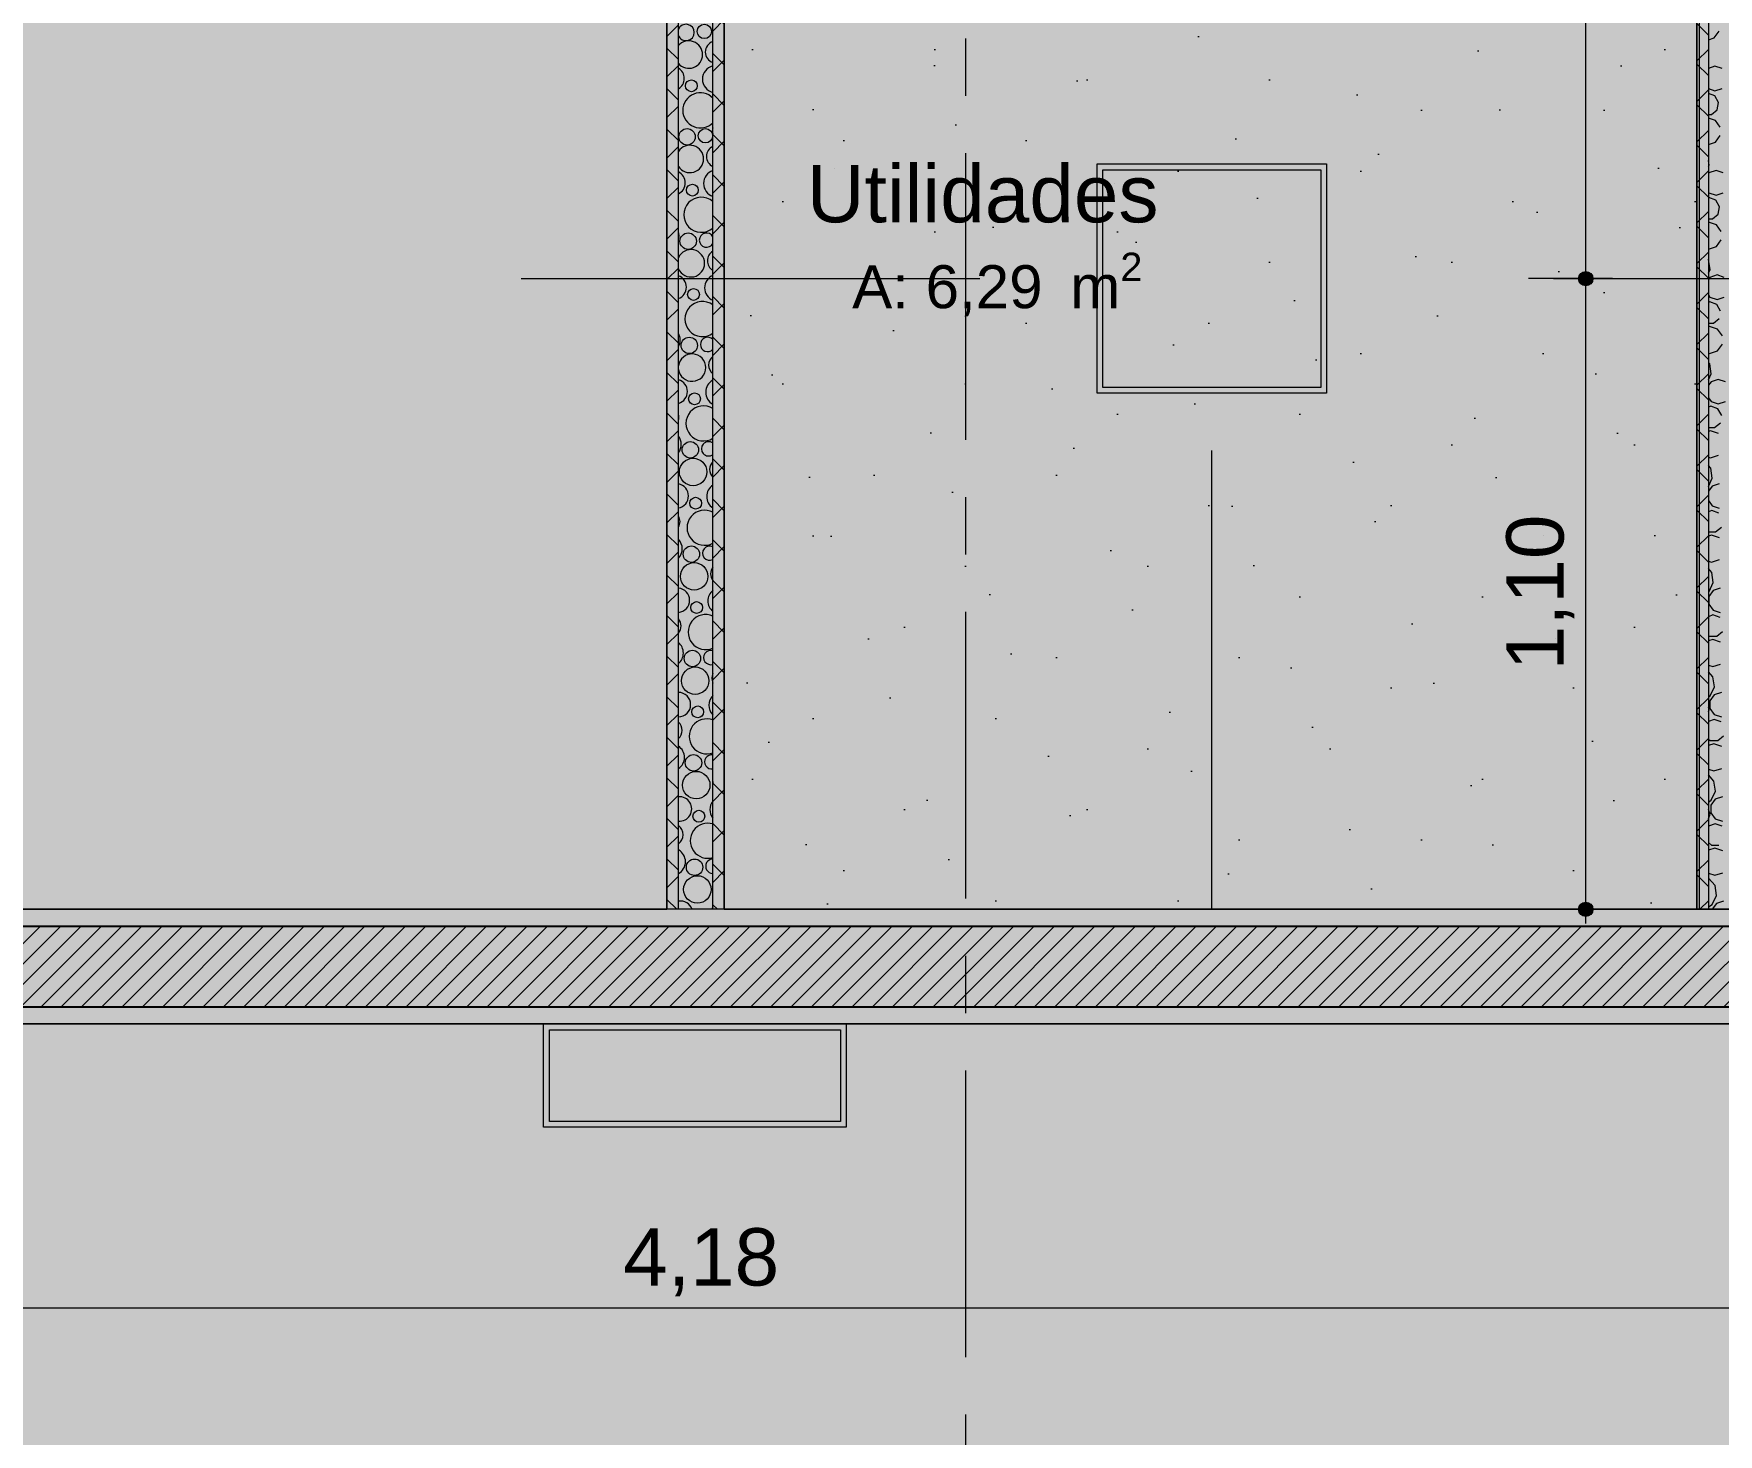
# Model space of a CAD drawing. Header units: metres. Extents: x -77 to -41.1, y -68 to -27.7.
# Drawn here: x -61.764 to -58.826, y -43.016 to -40.573 of the extents above; entities that cross this region are included whole.
import ezdxf

# ---------------------------------------------------------------- set-up
doc = ezdxf.new("R2010")
doc.units = ezdxf.units.M
doc.header["$MEASUREMENT"] = 0
doc.linetypes.add('AStair_dashed', pattern=[1.8, 0.8, -1])
doc.linetypes.add('Dot & Dashed', pattern=[0.6, 0.5, -0.05, 0, -0.05])
for name, color, linetype, lineweight in [('0_Caneta_No__99', 7, 'Continuous', 20), ('FORRO.EXEC_Caneta_No__241', 7, 'Continuous', 13), ('LAJES.EST_Caneta_No__241', 7, 'Continuous', 13), ('LAJES.EST_Caneta_No__96', 252, 'Continuous', 0), ('LUMINOTÉCNICA_Caneta_No__96', 252, 'Continuous', 0), ('PAREDE CONSTRUIR_Caneta_No__241', 7, 'Continuous', 13), ('PAREDE CONSTRUIR_Caneta_No__3', 7, 'Continuous', 25), ('PAREDE CONSTRUIR_Caneta_No__83', 84, 'Continuous', 0), ('PAREDE CONSTRUIR_Caneta_No__96', 252, 'Continuous', 0), ('Selos de Zona Archicad_Caneta_No__11', 7, 'Continuous', 5)]:
    doc.layers.add(name, color=color, linetype=linetype, lineweight=lineweight)
for name, color, linetype in [('COTAS FORRO.EXEC', 7, 'Continuous'), ('FORRO.EXEC', 7, 'Continuous'), ('LUMINOTÉCNICA', 7, 'Continuous'), ('PAREDE CONSTRUIR', 7, 'Continuous'), ('ZONA', 7, 'Continuous')]:
    doc.layers.add(name, color=color, linetype=linetype)
for name, color, linetype, lineweight, true_color in [('COTAS FORRO.EXEC_Caneta_No__25', 7, 'Continuous', 13, 0x982312), ('LAJES.EST_Caneta_No__18', 7, 'Continuous', 0, 0xdfdfdf), ('LAJES.EST_Caneta_No__254', 7, 'Continuous', 0, 0xd1c9ad), ('LUMINOTÉCNICA_Caneta_No__27', 7, 'Continuous', 0, 0xbd2d17), ('LUMINOTÉCNICA_Caneta_No__46', 7, 'Continuous', 0, 0xbf8f00), ('LUMINOTÉCNICA_Caneta_No__56', 7, 'Continuous', 0, 0xffe495), ('ZONA_Caneta_No__56', 7, 'Continuous', 0, 0xffe495)]:
    doc.layers.add(name, color=color, linetype=linetype, lineweight=lineweight, true_color=true_color)
doc.styles.add('GENERATED_STYLE_1', font='arial.ttf')
doc.dimstyles.new('GENERATED_STYLE__1', dxfattribs={"dimtxt": 0.1, "dimasz": 0.0475, "dimexe": 0.18, "dimexo": 0.1, "dimgap": 0, "dimtad": 1, "dimtih": 1, "dimtoh": 1, "dimzin": 0, "dimdsep": 46, "dimtxsty": 'GENERATED_STYLE_1', "dimblk": 'ARROWHEAD_11', "dimblk1": 'ARROWHEAD_11', "dimblk2": 'ARROWHEAD_11', "dimcen": 0.09, "dimclrd": 256, "dimclre": 256, "dimclrt": 256, "dimadec": 0, "dimazin": 0, "dimtfac": 1, "dimtdec": 4, "dimtmove": 0, "dimatfit": 3, "dimfxl": 0, "dimtolj": 1, "dimtzin": 0, "dimarcsym": 0})
doc.dimstyles.new('GENERATED_STYLE__2', dxfattribs={"dimtxt": 0.1, "dimasz": 0.0475, "dimexe": 0.18, "dimexo": 0.1, "dimgap": 0, "dimtad": 1, "dimzin": 0, "dimdsep": 46, "dimtxsty": 'GENERATED_STYLE_1', "dimblk": 'ARROWHEAD_11', "dimblk1": 'ARROWHEAD_11', "dimblk2": 'ARROWHEAD_11', "dimcen": 0.09, "dimclrd": 256, "dimclre": 256, "dimclrt": 256, "dimadec": 0, "dimazin": 0, "dimtfac": 1, "dimtdec": 4, "dimtmove": 0, "dimatfit": 3, "dimfxl": 0, "dimtolj": 1, "dimtzin": 0, "dimarcsym": 0})
pattern_1 = [(45, (0, 0.5), (-0.159099, 0.159099), [0, -0.15, 0, -0.225]), (110, (0.5, 0.5), (0.21143084, 0.07695453), [0, -0.11, 0, -0.19])]
pattern_2 = [(45, (0, 0), (-0.0176776695, 0.0176776695), [])]
pattern_3 = [(45, (0, 0), (-0.03535534, 0.03535534), []), (135, (0, 0), (0.03535534, 0.03535534), [])]

# ---------------------------------------------------------------- blocks, each defined once
blk = doc.blocks.new('Utilidades_9_11_3', base_point=(-60.0836, -40.916))
at = {"layer": 'Selos de Zona Archicad_Caneta_No__11', "color": 7, "lineweight": 5, "attachment_point": 2, "style": 'GENERATED_STYLE_1'}
for s, insert, char_height in [('\\A1;{\\pqc;\\pt0,0.55;\\fArial|b0|i0|c0|p0;\\W1.000000;Utilidades\\fArial|b0|i0|c0|p0;\\W1.000000;\\A1{\\H.66x;\\S^  ;}\\fArial|b0|i0|c0|p0;\\W1.000000;\\fArial|b0|i0|c0|p0;\\W1.000000;\\A1{\\H.66x;\\S^  ;}}', (-60.0836, -40.8021), 0.1), ('\\A1;{\\pqc;\\pt0,0.55;\\fArial|b0|i0|c0|p0;\\W1.000000;A: 6,29\\fArial|b0|i0|c0|p0;\\W1.000000;\\A1{\\H.66x;\\S^  ;}\\fArial|b0|i0|c0|p0;\\W1.000000; m\\fArial|b0|i0|c0|p0;\\W1.000000;\\A1{\\H.66x;\\S2^  ;}}', (-60.0836, -40.9549), 0.075)]:
    blk.add_mtext(s, dxfattribs=dict(at, insert=insert, char_height=char_height))
blk = doc.blocks.new('*X52')
at = {"layer": 'PAREDE CONSTRUIR_Caneta_No__96', "color": 252, "linetype": 'Continuous', "lineweight": 0}
for centre, radius in [((-60.5944, -40.5691), 0.0125), ((-60.617, -40.6639), 0.0103), ((-60.6245, -40.7529), 0.0143), ((-60.5925, -40.7511), 0.0125), ((-60.6152, -40.8459), 0.0103), ((-60.6226, -40.9349), 0.0143), ((-60.6133, -41.0279), 0.0103), ((-60.6207, -41.1168), 0.0143), ((-60.6115, -41.2099), 0.0103), ((-60.6189, -41.2988), 0.0143), ((-60.6141, -41.3375), 0.0239), ((-60.6096, -41.3919), 0.0103), ((-60.617, -41.4808), 0.0143), ((-60.6122, -41.5195), 0.0239), ((-60.6078, -41.5739), 0.0103), ((-60.6152, -41.6628), 0.0143), ((-60.6104, -41.7015), 0.0239), ((-60.6059, -41.7559), 0.0103), ((-60.6133, -41.8448), 0.0143), ((-60.6085, -41.8835), 0.0239), ((-60.604, -41.9379), 0.0103), ((-60.6115, -42.0268), 0.0143), ((-60.6066, -42.0655), 0.0239)]:
    blk.add_circle(centre, radius, dxfattribs=at)
for centre, radius, start, end in [((-60.6263, -40.5709), 0.0143, 202.0573, 157.9427), ((-60.6215, -40.6095), 0.0239, 220.7171, 139.2829), ((-60.5735, -40.6051), 0.0192, 108.5349, 251.4651), ((-60.6507, -40.6512), 0.0213, 301.6112, 58.3889), ((-60.574, -40.6523), 0.0237, 103.6611, 256.339), ((-60.6014, -40.7068), 0.0306, 44.4481, 315.5519), ((-60.5589, -40.7422), 0.0213, 166.6643, 193.3358), ((-60.6196, -40.7915), 0.0239, 213.3158, 146.6843), ((-60.5716, -40.7871), 0.0192, 114.4907, 245.5094), ((-60.6489, -40.8332), 0.0213, 295.914, 64.0861), ((-60.5721, -40.8343), 0.0237, 108.3334, 251.6666), ((-60.5996, -40.8888), 0.0306, 49.2078, 310.7922), ((-60.6621, -40.9253), 0.0237, 342.499, 17.501), ((-60.5907, -40.9331), 0.0125, 27.3964, 332.6037), ((-60.6178, -40.9735), 0.0239, 204.0243, 155.9757), ((-60.5698, -40.9691), 0.0192, 120.7443, 239.2557), ((-60.647, -41.0152), 0.0213, 290.4806, 69.5194), ((-60.5703, -41.0163), 0.0237, 113.136, 246.864), ((-60.5977, -41.0708), 0.0306, 53.6477, 306.3524), ((-60.6603, -41.1073), 0.0237, 331.0856, 28.9144), ((-60.5888, -41.1151), 0.0125, 42.2704, 317.7296), ((-60.6159, -41.1555), 0.0239, 187.6544, 172.3456), ((-60.5679, -41.1511), 0.0192, 127.4357, 232.5643), ((-60.6451, -41.1972), 0.0213, 285.2339, 74.7662), ((-60.5684, -41.1983), 0.0237, 118.1177, 241.8824), ((-60.6579, -41.2421), 0.0192, 343.0277, 16.9723), ((-60.5958, -41.2527), 0.0306, 57.8471, 302.1529), ((-60.6584, -41.2893), 0.0237, 322.8421, 37.1579), ((-60.587, -41.2971), 0.0125, 53.6929, 306.3071), ((-60.566, -41.3331), 0.0192, 134.7919, 225.2082), ((-60.6433, -41.3792), 0.0213, 280.1152, 79.8848), ((-60.5666, -41.3803), 0.0237, 123.3432, 236.6568), ((-60.656, -41.4241), 0.0192, 329.2923, 30.7078), ((-60.594, -41.4347), 0.0306, 61.861, 298.139), ((-60.6566, -41.4713), 0.0237, 315.9395, 44.0605), ((-60.5851, -41.4791), 0.0125, 63.6248, 296.3752), ((-60.5642, -41.5151), 0.0192, 143.2445, 216.7555), ((-60.6414, -41.5612), 0.0213, 275.0772, 84.9228), ((-60.5647, -41.5623), 0.0237, 128.9043, 231.0957), ((-60.6542, -41.6061), 0.0192, 319.7401, 40.26), ((-60.5921, -41.6167), 0.0306, 65.7295, 294.2705), ((-60.6547, -41.6533), 0.0237, 309.8095, 50.1905), ((-60.5833, -41.6611), 0.0125, 72.7596, 287.2404), ((-60.5623, -41.6971), 0.0192, 153.8781, 206.1219), ((-60.6396, -41.7432), 0.0213, 270.0783, 89.9217), ((-60.5628, -41.7443), 0.0237, 134.9419, 225.0581), ((-60.5903, -41.7987), 0.0306, 69.4836, 290.5165), ((-60.6523, -41.7881), 0.0192, 311.7942, 48.2058), ((-60.6528, -41.8353), 0.0237, 304.1851, 55.8149), ((-60.5814, -41.8431), 0.0125, 81.4591, 278.5409), ((-60.5605, -41.8791), 0.0192, 174.0001, 185.9999), ((-60.6377, -41.9252), 0.0213, 265.0801, 94.92), ((-60.561, -41.9263), 0.0237, 141.6984, 218.3017), ((-60.6505, -41.9701), 0.0192, 304.7359, 55.2641), ((-60.5884, -41.9807), 0.0306, 73.1476, 286.8525), ((-60.651, -42.0173), 0.0237, 298.9142, 61.0858), ((-60.5796, -42.0251), 0.0125, 89.9628, 270.0373), ((-60.6359, -42.1072), 0.0213, 19.2352, 99.9562), ((-60.5591, -42.1083), 0.0237, 149.6695, 159.9929)]:
    blk.add_arc(centre, radius, start, end, dxfattribs=at)
blk = doc.blocks.new('*X54')
at = {"layer": 'PAREDE CONSTRUIR_Caneta_No__96', "color": 252, "linetype": 'Continuous', "lineweight": 0}
for p, q in [((-58.8437, -40.5838), (-58.8334, -40.5804)), ((-58.8334, -40.5804), (-58.8248, -40.5686)), ((-58.8322, -40.6299), (-58.8437, -40.6337)), ((-58.8197, -40.634), (-58.8322, -40.6299)), ((-58.8437, -40.6687), (-58.8322, -40.6725)), ((-58.8326, -40.6814), (-58.8437, -40.6774)), ((-58.826, -40.6928), (-58.8326, -40.6814)), ((-58.8322, -40.6725), (-58.8197, -40.6684)), ((-58.8384, -40.7141), (-58.8283, -40.7057)), ((-58.8283, -40.7057), (-58.826, -40.6928)), ((-58.8437, -40.7141), (-58.8384, -40.7141)), ((-58.8315, -40.7242), (-58.8437, -40.7202)), ((-58.8229, -40.736), (-58.8315, -40.7242)), ((-58.8437, -40.7664), (-58.8315, -40.7624)), ((-58.8315, -40.7624), (-58.8229, -40.7506)), ((-58.8426, -40.8021), (-58.8437, -40.7942)), ((-58.8437, -40.8046), (-58.8426, -40.8021)), ((-58.8428, -40.816), (-58.8437, -40.8172)), ((-58.8303, -40.8119), (-58.8428, -40.816)), ((-58.8178, -40.816), (-58.8303, -40.8119)), ((-58.8437, -40.8492), (-58.8428, -40.8504)), ((-58.8431, -40.8589), (-58.8437, -40.8592)), ((-58.8307, -40.8634), (-58.8431, -40.8589)), ((-58.8428, -40.8504), (-58.8303, -40.8545)), ((-58.8303, -40.8545), (-58.8178, -40.8504)), ((-58.8365, -40.8961), (-58.8265, -40.8877)), ((-58.8242, -40.8748), (-58.8307, -40.8634)), ((-58.8265, -40.8877), (-58.8242, -40.8748)), ((-58.8437, -40.8961), (-58.8365, -40.8961)), ((-58.8436, -40.9016), (-58.8437, -40.9017)), ((-58.8297, -40.9062), (-58.8436, -40.9016)), ((-58.8211, -40.918), (-58.8297, -40.9062)), ((-58.8436, -40.949), (-58.8297, -40.9444)), ((-58.8297, -40.9444), (-58.8211, -40.9326)), ((-58.8437, -40.9489), (-58.8436, -40.949)), ((-58.8432, -40.967), (-58.8437, -40.9664)), ((-58.8407, -40.9841), (-58.8432, -40.967)), ((-58.8437, -40.9907), (-58.8407, -40.9841)), ((-58.841, -40.998), (-58.8437, -41.0018)), ((-58.8285, -40.9939), (-58.841, -40.998)), ((-58.816, -40.998), (-58.8285, -40.9939)), ((-58.8437, -41.0286), (-58.841, -41.0324)), ((-58.841, -41.0324), (-58.8285, -41.0365)), ((-58.8285, -41.0365), (-58.816, -41.0324)), ((-58.8412, -41.0409), (-58.8437, -41.0418)), ((-58.8289, -41.0454), (-58.8412, -41.0409)), ((-58.8223, -41.0568), (-58.8289, -41.0454)), ((-58.8437, -41.0781), (-58.8347, -41.0781)), ((-58.8417, -41.0836), (-58.8437, -41.0843)), ((-58.8278, -41.0882), (-58.8417, -41.0836)), ((-58.8347, -41.0781), (-58.8246, -41.0697)), ((-58.8192, -41.1), (-58.8278, -41.0882)), ((-58.8278, -41.1264), (-58.8192, -41.1146)), ((-58.8437, -41.1303), (-58.8417, -41.1309)), ((-58.8413, -41.149), (-58.8437, -41.1463)), ((-58.8417, -41.1309), (-58.8278, -41.1264)), ((-58.8389, -41.1661), (-58.8413, -41.149)), ((-58.8437, -41.1767), (-58.8389, -41.1661)), ((-58.8391, -41.18), (-58.8437, -41.1863)), ((-58.8266, -41.1759), (-58.8391, -41.18)), ((-58.8141, -41.18), (-58.8266, -41.1759)), ((-58.8437, -41.2081), (-58.8391, -41.2144)), ((-58.8394, -41.2229), (-58.8437, -41.2245)), ((-58.827, -41.2274), (-58.8394, -41.2229)), ((-58.8391, -41.2144), (-58.8266, -41.2185)), ((-58.8205, -41.2388), (-58.827, -41.2274)), ((-58.8266, -41.2185), (-58.8141, -41.2144)), ((-58.8437, -41.2601), (-58.8328, -41.2601)), ((-58.8399, -41.2656), (-58.8437, -41.2669)), ((-58.826, -41.2702), (-58.8399, -41.2656)), ((-58.8328, -41.2601), (-58.8228, -41.2517)), ((-58.8437, -41.3117), (-58.8399, -41.3129)), ((-58.8395, -41.331), (-58.8437, -41.3261)), ((-58.8399, -41.3129), (-58.826, -41.3084)), ((-58.8437, -41.3628), (-58.837, -41.3481)), ((-58.837, -41.3481), (-58.8395, -41.331)), ((-58.8248, -41.3579), (-58.8373, -41.362)), ((-58.8373, -41.362), (-58.8437, -41.3709)), ((-58.8437, -41.3875), (-58.8373, -41.3964)), ((-58.8375, -41.4049), (-58.8437, -41.4072)), ((-58.8252, -41.4094), (-58.8375, -41.4049)), ((-58.8373, -41.3964), (-58.8248, -41.4005)), ((-58.8437, -41.4421), (-58.831, -41.4421)), ((-58.831, -41.4421), (-58.8209, -41.4337)), ((-58.838, -41.4476), (-58.8437, -41.4495)), ((-58.8241, -41.4522), (-58.838, -41.4476)), ((-58.8437, -41.4931), (-58.838, -41.4949)), ((-58.8376, -41.513), (-58.8437, -41.506)), ((-58.838, -41.4949), (-58.8241, -41.4904)), ((-58.8423, -41.5458), (-58.8352, -41.5301)), ((-58.8352, -41.5301), (-58.8376, -41.513)), ((-58.8437, -41.5467), (-58.8423, -41.5458)), ((-58.8354, -41.544), (-58.8431, -41.5546)), ((-58.8431, -41.5546), (-58.8431, -41.5678)), ((-58.8229, -41.5399), (-58.8354, -41.544)), ((-58.8357, -41.5869), (-58.8437, -41.5899)), ((-58.8431, -41.5678), (-58.8354, -41.5784)), ((-58.8233, -41.5914), (-58.8357, -41.5869)), ((-58.8354, -41.5784), (-58.8229, -41.5825)), ((-58.8437, -41.6229), (-58.8422, -41.6241)), ((-58.8291, -41.6241), (-58.819, -41.6157)), ((-58.8362, -41.6296), (-58.8437, -41.6321)), ((-58.8422, -41.6241), (-58.8291, -41.6241)), ((-58.8223, -41.6341), (-58.8362, -41.6296)), ((-58.8437, -41.6745), (-58.8362, -41.6769)), ((-58.8362, -41.6769), (-58.8223, -41.6724)), ((-58.8358, -41.695), (-58.8437, -41.6858)), ((-58.8333, -41.7121), (-58.8358, -41.695)), ((-58.8437, -41.7299), (-58.8405, -41.7278)), ((-58.8336, -41.726), (-58.8413, -41.7366)), ((-58.8413, -41.7366), (-58.8413, -41.7498)), ((-58.8405, -41.7278), (-58.8333, -41.7121)), ((-58.821, -41.7219), (-58.8336, -41.726)), ((-58.8422, -41.7521), (-58.8437, -41.7484)), ((-58.8437, -41.7557), (-58.8422, -41.7521)), ((-58.8338, -41.7689), (-58.8437, -41.7725)), ((-58.8413, -41.7498), (-58.8336, -41.7604)), ((-58.8215, -41.7734), (-58.8338, -41.7689)), ((-58.8336, -41.7604), (-58.821, -41.7645)), ((-58.8272, -41.8061), (-58.8172, -41.7977)), ((-58.8437, -41.8033), (-58.8404, -41.8061)), ((-58.8343, -41.8116), (-58.8437, -41.8147)), ((-58.8404, -41.8061), (-58.8272, -41.8061)), ((-58.8204, -41.8161), (-58.8343, -41.8116)), ((-58.8437, -41.8559), (-58.8343, -41.8589)), ((-58.8343, -41.8589), (-58.8204, -41.8544)), ((-58.8339, -41.877), (-58.8437, -41.8657)), ((-58.8315, -41.8941), (-58.8339, -41.877)), ((-58.8437, -41.9131), (-58.8386, -41.9098)), ((-58.8317, -41.908), (-58.8394, -41.9186)), ((-58.8386, -41.9098), (-58.8315, -41.8941)), ((-58.8192, -41.9039), (-58.8317, -41.908)), ((-58.8403, -41.9341), (-58.8437, -41.9259)), ((-58.8437, -41.9422), (-58.8403, -41.9341)), ((-58.8394, -41.9186), (-58.8394, -41.9318)), ((-58.8394, -41.9318), (-58.8317, -41.9424)), ((-58.8317, -41.9424), (-58.8192, -41.9465)), ((-58.8319, -41.9509), (-58.8437, -41.9552)), ((-58.8196, -41.9554), (-58.8319, -41.9509)), ((-58.8437, -41.9837), (-58.8385, -41.9881)), ((-58.8325, -41.9936), (-58.8437, -41.9973)), ((-58.8385, -41.9881), (-58.8254, -41.9881)), ((-58.8186, -41.9981), (-58.8325, -41.9936)), ((-58.8437, -42.0373), (-58.8325, -42.0409)), ((-58.8433, -42.046), (-58.8437, -42.0459)), ((-58.8321, -42.059), (-58.8433, -42.046)), ((-58.8325, -42.0409), (-58.8186, -42.0364)), ((-58.8296, -42.0761), (-58.8321, -42.059)), ((-58.8437, -42.0962), (-58.8368, -42.0918)), ((-58.8298, -42.09), (-58.8373, -42.1002)), ((-58.8368, -42.0918), (-58.8296, -42.0761)), ((-58.8173, -42.0859), (-58.8298, -42.09))]:
    blk.add_line(p, q, dxfattribs=at)
blk = doc.blocks.new('*D214')
at = {"layer": 'COTAS FORRO.EXEC_Caneta_No__25', "linetype": 'Continuous', "lineweight": 13, "true_color": 0x982312}
for points in [[(-62.7032, -42.7951), (-62.7022, -42.7999), (-62.6995, -42.8039), (-62.6955, -42.8066), (-62.6907, -42.8076), (-62.6859, -42.8066), (-62.6818, -42.8039), (-62.6791, -42.7999), (-62.6782, -42.7951), (-62.6791, -42.7903), (-62.6818, -42.7863), (-62.6859, -42.7835), (-62.6907, -42.7826), (-62.6955, -42.7835), (-62.6995, -42.7863), (-62.7022, -42.7903)], [(-58.5265, -42.7951), (-58.5256, -42.7999), (-58.5229, -42.8039), (-58.5188, -42.8066), (-58.514, -42.8076), (-58.5093, -42.8066), (-58.5052, -42.8039), (-58.5025, -42.7999), (-58.5015, -42.7951), (-58.5025, -42.7903), (-58.5052, -42.7863), (-58.5093, -42.7835), (-58.514, -42.7826), (-58.5188, -42.7835), (-58.5229, -42.7863), (-58.5256, -42.7903)]]:
    blk.add_hatch(color=24, dxfattribs=at).paths.add_polyline_path(points)
at = {"layer": 'COTAS FORRO.EXEC_Caneta_No__25', "color": 24, "linetype": 'Continuous', "lineweight": 13, "true_color": 0x982312}
for p, q in [((-62.6907, -42.7826), (-62.6907, -42.7482)), ((-58.514, -42.7826), (-58.514, -42.7482)), ((-62.6782, -42.7951), (-58.5265, -42.7951)), ((-62.6907, -42.8951), (-62.6907, -42.8076)), ((-58.514, -42.8951), (-58.514, -42.8076))]:
    blk.add_line(p, q, dxfattribs=at)
for centre in [(-62.6907, -42.7951), (-58.514, -42.7951)]:
    blk.add_circle(centre, 0.0125, dxfattribs=at)
at = {"layer": 'COTAS FORRO.EXEC_Caneta_No__25', "color": 24, "lineweight": 13, "true_color": 0x982312, "insert": (-60.7358, -42.7751), "char_height": 0.1, "attachment_point": 7, "style": 'GENERATED_STYLE_1'}
blk.add_mtext('\\A1;{\\pql;\\fArial|b0|i0|c0|p0;\\W1.000000;4,18}', dxfattribs=at)
blk = doc.blocks.new('ARROWHEAD_11')
at = {"color": 0, "linetype": 'Continuous', "lineweight": 0}
blk.add_line((0, 0), (-1, 0), dxfattribs=at)
at = {"color": 0, "linetype": 'Continuous', "lineweight": 0, "const_width": 0.25, "flags": 128}
blk.add_lwpolyline([(-0.125, 0, 1), (0.125, 0, 1)], format="xyb", close=True, dxfattribs=at)
blk = doc.blocks.new('*D233')
at = {"layer": 'COTAS FORRO.EXEC_Caneta_No__25', "linetype": 'Continuous', "lineweight": 13, "true_color": 0x982312}
for points in [[(-59.07, -41.0002), (-59.069, -41.005), (-59.0663, -41.009), (-59.0623, -41.0117), (-59.0575, -41.0127), (-59.0527, -41.0117), (-59.0486, -41.009), (-59.0459, -41.005), (-59.045, -41.0002), (-59.0459, -40.9954), (-59.0486, -40.9913), (-59.0527, -40.9886), (-59.0575, -40.9877), (-59.0623, -40.9886), (-59.0663, -40.9913), (-59.069, -40.9954)], [(-59.07, -42.1002), (-59.069, -42.105), (-59.0663, -42.109), (-59.0623, -42.1117), (-59.0575, -42.1127), (-59.0527, -42.1117), (-59.0486, -42.109), (-59.0459, -42.105), (-59.045, -42.1002), (-59.0459, -42.0954), (-59.0486, -42.0913), (-59.0527, -42.0886), (-59.0575, -42.0877), (-59.0623, -42.0886), (-59.0663, -42.0913), (-59.069, -42.0954)]]:
    blk.add_hatch(color=24, dxfattribs=at).paths.add_polyline_path(points)
at = {"layer": 'COTAS FORRO.EXEC_Caneta_No__25', "color": 24, "linetype": 'Continuous', "lineweight": 13, "true_color": 0x982312}
for p, q in [((-59.07, -41.0002), (-59.1575, -41.0002)), ((-59.0106, -41.0002), (-59.045, -41.0002)), ((-59.0575, -42.0877), (-59.0575, -41.0127)), ((-59.07, -42.1002), (-59.1575, -42.1002)), ((-59.0575, -42.1252), (-59.0575, -42.1127)), ((-59.0106, -42.1002), (-59.045, -42.1002))]:
    blk.add_line(p, q, dxfattribs=at)
for centre in [(-59.0575, -41.0002), (-59.0575, -42.1002)]:
    blk.add_circle(centre, 0.0125, dxfattribs=at)
at = {"layer": 'COTAS FORRO.EXEC_Caneta_No__25', "color": 24, "lineweight": 13, "true_color": 0x982312, "insert": (-59.0775, -41.6836), "char_height": 0.1, "attachment_point": 7, "rotation": 90, "style": 'GENERATED_STYLE_1'}
blk.add_mtext('\\A1;{\\pql;\\fArial|b0|i0|c0|p0;\\W1.000000;1,10}', dxfattribs=at)
blk = doc.blocks.new('*D234')
at = {"layer": 'COTAS FORRO.EXEC_Caneta_No__25', "linetype": 'Continuous', "lineweight": 13, "true_color": 0x982312}
for points in [[(-59.07, -39.5037), (-59.069, -39.5085), (-59.0663, -39.5125), (-59.0623, -39.5152), (-59.0575, -39.5162), (-59.0527, -39.5152), (-59.0486, -39.5125), (-59.0459, -39.5085), (-59.045, -39.5037), (-59.0459, -39.4989), (-59.0486, -39.4949), (-59.0527, -39.4921), (-59.0575, -39.4912), (-59.0623, -39.4921), (-59.0663, -39.4949), (-59.069, -39.4989)], [(-59.07, -41.0002), (-59.069, -41.005), (-59.0663, -41.009), (-59.0623, -41.0117), (-59.0575, -41.0127), (-59.0527, -41.0117), (-59.0486, -41.009), (-59.0459, -41.005), (-59.045, -41.0002), (-59.0459, -40.9954), (-59.0486, -40.9913), (-59.0527, -40.9886), (-59.0575, -40.9877), (-59.0623, -40.9886), (-59.0663, -40.9913), (-59.069, -40.9954)]]:
    blk.add_hatch(color=24, dxfattribs=at).paths.add_polyline_path(points)
at = {"layer": 'COTAS FORRO.EXEC_Caneta_No__25', "color": 24, "linetype": 'Continuous', "lineweight": 13, "true_color": 0x982312}
for p, q in [((-59.07, -39.5037), (-59.1575, -39.5037)), ((-59.0106, -39.5037), (-59.045, -39.5037)), ((-59.0575, -40.9877), (-59.0575, -39.5162)), ((-59.07, -41.0002), (-59.1575, -41.0002)), ((-59.0106, -41.0002), (-59.045, -41.0002))]:
    blk.add_line(p, q, dxfattribs=at)
for centre in [(-59.0575, -39.5037), (-59.0575, -41.0002)]:
    blk.add_circle(centre, 0.0125, dxfattribs=at)
at = {"layer": 'COTAS FORRO.EXEC_Caneta_No__25', "color": 24, "lineweight": 13, "true_color": 0x982312, "insert": (-59.0775, -40.3854), "char_height": 0.1, "attachment_point": 7, "rotation": 90, "style": 'GENERATED_STYLE_1'}
blk.add_mtext('\\A1;{\\pql;\\fArial|b0|i0|c0|p0;\\W1.000000;1,50}', dxfattribs=at)
blk = doc.blocks.new('Fluorescent Lamp 26')
at = {"layer": 'LUMINOTÉCNICA_Caneta_No__27', "linetype": 'Continuous', "lineweight": 0, "true_color": 0xedc9c4}
blk.add_hatch(color=254, dxfattribs=at).paths.add_polyline_path([(0, 0), (0.4, 0), (0.4, 0.4), (0, 0.4)])
at = {"layer": 'LUMINOTÉCNICA_Caneta_No__27', "color": 22, "linetype": 'Continuous', "lineweight": 0, "true_color": 0xbd2d17}
for p, q in [((0.4, 0.4), (0, 0.4)), ((0, 0.4), (0, 0)), ((0.39, 0.39), (0.01, 0.39)), ((0.01, 0.39), (0.01, 0.01)), ((0.39, 0.01), (0.39, 0.39)), ((0.4, 0), (0.4, 0.4)), ((0, 0), (0.4, 0)), ((0.01, 0.01), (0.39, 0.01))]:
    blk.add_line(p, q, dxfattribs=at)
blk = doc.blocks.new('Fluorescent Lamp 26_6')
at = {"layer": 'LUMINOTÉCNICA_Caneta_No__56', "linetype": 'Continuous', "lineweight": 0, "true_color": 0xfef7e3}
blk.add_hatch(color=7, dxfattribs=at).paths.add_polyline_path([(0, 0), (0.5275, 0), (0.5275, 0.1799), (0, 0.1799)])
at = {"layer": 'LUMINOTÉCNICA_Caneta_No__46', "color": 42, "linetype": 'Continuous', "lineweight": 0, "true_color": 0xbf8f00}
for p, q in [((0.5275, 0.1799), (0, 0.1799)), ((0, 0.1799), (0, 0)), ((0.5275, 0), (0.5275, 0.1799)), ((0.5175, 0.1699), (0.01, 0.1699)), ((0.01, 0.1699), (0.01, 0.01)), ((0.5175, 0.01), (0.5175, 0.1699)), ((0, 0), (0.5275, 0)), ((0.01, 0.01), (0.5175, 0.01))]:
    blk.add_line(p, q, dxfattribs=at)

msp = doc.modelspace()

# ---------------------------------------------------------------- hatches: boundary and pattern name
at = {"layer": 'FORRO.EXEC', "linetype": 'Continuous', "lineweight": 0, "true_color": 0xfbfbfb}
for points in [[(-64.914, -38.2037), (-56.514, -38.2037), (-56.514, -42.3002), (-64.914, -42.3002), (-64.914, -47.1002), (-56.514, -47.1002), (-56.514, -52.5506), (-62.614, -52.5506), (-62.614, -54.0506), (-56.514, -54.0506), (-56.514, -56.6006), (-54.014, -56.6006), (-54.014, -54.5506), (-54.014, -53.0506), (-54.014, -52.3506), (-45.8136, -52.3506), (-45.8136, -50.8516), (-54.014, -50.8516), (-54.014, -36.7038), (-56.514, -36.7038), (-64.914, -36.7038)], [(-63.364, -42.1002), (-60.6596, -42.1002), (-60.6596, -38.4037), (-63.364, -38.4037)], [(-60.5596, -42.1002), (-58.8591, -42.1002), (-58.8591, -38.4037), (-60.5596, -38.4037)]]:
    msp.add_hatch(color=7, dxfattribs=at).paths.add_polyline_path(points)
at = {"layer": 'LAJES.EST_Caneta_No__18', "linetype": 'Continuous', "lineweight": 0, "true_color": 0xdfdfdf}
h = msp.add_hatch(dxfattribs=at)
h.set_pattern_fill('Piso_Externo__0003', color=254, style=0, pattern_type=2)
h.set_pattern_definition([(45, (0, 0.6), (-0.1909188, 0.1909188), [0, -0.18, 0, -0.27]), (110, (0.6, 0.6), (0.253717, 0.09234544), [0, -0.132, 0, -0.228])])
h.paths.add_polyline_path([(-76.514, -65.1016), (-73.814, -65.1016, -0.414214), (-75.814, -67.1016), (-66.814, -67.1016, -0.414214), (-68.814, -65.1016), (-68.814, -62.301), (-68.814, -45.4002, -0.414214), (-66.514, -43.1002), (-65.914, -43.1002), (-65.914, -42.3002), (-66.514, -42.3002), (-66.514, -38.2041), (-65.114, -38.2041), (-65.114, -36.7038), (-66.514, -36.7038), (-66.514, -32.5997), (-65.114, -32.5997), (-56.714, -32.5997), (-53.814, -32.5997), (-44.014, -32.5997), (-44.014, -42.3002), (-53.814, -42.3002), (-53.814, -47.1002), (-44.014, -47.1002), (-44.014, -50.8516), (-45.6136, -50.8516), (-45.6136, -52.3506), (-44.014, -52.3506), (-44.014, -60.3006), (-48.9163, -60.3006), (-48.9163, -61.1006), (-44.3609, -61.1006), (-44.3609, -67.1016), (-44.014, -67.1016), (-41.514, -67.1016), (-41.514, -28.1016), (-41.714, -28.1016), (-41.714, -60.3006), (-43.014, -60.3006), (-43.014, -30.0016), (-66.514, -30.0016), (-66.514, -28.1016), (-76.514, -28.1016)])
h.paths.add_polyline_path([(-73.814, -45.1016), (-76.314, -45.1016), (-76.314, -43.0892), (-75.7984, -43.0908, -0.414214), (-73.8139, -45.0876)], flags=0)
h.paths.add_polyline_path([(-73.814, -45.5846, -0.009328), (-73.814, -45.6604)], flags=0)
h.paths.add_polyline_path([(-52.814, -46.3002), (-52.814, -43.1002), (-44.014, -43.1002), (-44.014, -46.3002)], flags=0)
h.paths.add_polyline_path([(-67.714, -34.1), (-76.314, -34.1), (-76.314, -32.5997), (-67.714, -32.5997)], flags=0)
at = {"layer": 'LAJES.EST_Caneta_No__254', "linetype": 'Continuous', "lineweight": 0, "true_color": 0xd1c9ad}
h = msp.add_hatch(dxfattribs=at)
h.set_pattern_fill('Haie_OD_0003', color=9, style=0, pattern_type=2)
h.set_pattern_definition(pattern_1)
h.paths.add_polyline_path([(-65.114, -47.1002), (-66.514, -47.1002), (-66.514, -60.3006), (-56.514, -60.3006), (-44.014, -60.3006), (-44.014, -56.6006), (-50.5957, -56.6006), (-50.5957, -54.2479), (-52.6157, -54.2479), (-52.6157, -52.5506), (-50.5957, -52.5506), (-45.6136, -52.5506), (-45.6136, -50.8516), (-44.014, -50.8516), (-44.014, -47.1002), (-53.814, -47.1002), (-53.814, -42.3002), (-44.014, -42.3002), (-44.014, -37.1002), (-51.174, -37.1002), (-51.174, -32.5997), (-53.814, -32.5997), (-56.714, -32.5997), (-58.7637, -32.5997), (-58.7637, -34.9038), (-63.464, -34.9038), (-63.464, -36.5038), (-65.114, -36.5038), (-65.114, -38.4037), (-63.464, -38.4037), (-63.464, -42.1002), (-65.114, -42.1002), (-65.114, -42.3002)])
h.paths.add_polyline_path([(-60.5596, -42.1002), (-60.5596, -38.4037), (-58.8637, -38.4037), (-58.8637, -42.1002)], flags=0)
h.paths.add_polyline_path([(-59.064, -48.7001), (-59.064, -47.3002), (-56.714, -47.3002), (-56.714, -48.7001)], flags=0)
at = {"layer": 'LAJES.EST_Caneta_No__96', "linetype": 'Continuous', "lineweight": 0}
h = msp.add_hatch(dxfattribs=at)
h.set_pattern_fill('Haie_OD_0003', color=252, style=0, pattern_type=2)
h.set_pattern_definition(pattern_1)
h.paths.add_polyline_path([(-60.5596, -42.1002), (-58.8637, -42.1002), (-58.8637, -38.4037), (-60.5596, -38.4037)])
at = {"layer": 'PAREDE CONSTRUIR', "linetype": 'Continuous', "lineweight": 0, "true_color": 0xffffff}
for points in [[(-60.5596, -42.1002), (-63.364, -42.1002), (-63.364, -42.1302), (-60.5596, -42.1302)], [(-58.8637, -42.1002), (-60.5596, -42.1002), (-60.5596, -42.1302), (-58.8637, -42.1302)], [(-56.714, -42.1002), (-58.8637, -42.1002), (-58.8637, -42.1302), (-56.714, -42.1302)], [(-63.364, -42.3002), (-60.5596, -42.3002), (-60.5596, -42.2702), (-63.364, -42.2702)], [(-60.5596, -42.3002), (-58.8637, -42.3002), (-58.8637, -42.2702), (-60.5596, -42.2702)], [(-56.544, -42.2702), (-58.8637, -42.2702), (-58.8637, -42.3002), (-56.544, -42.3002)]]:
    msp.add_hatch(color=7, dxfattribs=at).paths.add_polyline_path(points)
at = {"layer": 'PAREDE CONSTRUIR', "linetype": 'Continuous', "lineweight": 0, "true_color": 0x000000}
h = msp.add_hatch(dxfattribs=at)
h.set_pattern_fill('common_brick_0003', color=18, style=0, pattern_type=2)
h.set_pattern_definition(pattern_2)
h.paths.add_polyline_path([(-63.364, -42.2702), (-60.5596, -42.2702), (-60.5596, -42.1302), (-63.364, -42.1302)])
h = msp.add_hatch(dxfattribs=at)
h.set_pattern_fill('common_brick_0003', color=18, style=0, pattern_type=2)
h.set_pattern_definition(pattern_2)
h.paths.add_polyline_path([(-60.5596, -42.2702), (-58.8637, -42.2702), (-58.8637, -42.1302), (-60.5596, -42.1302)])
h = msp.add_hatch(dxfattribs=at)
h.set_pattern_fill('common_brick_0003', color=18, style=0, pattern_type=2)
h.set_pattern_definition(pattern_2)
h.paths.add_polyline_path([(-56.684, -42.1302), (-58.8637, -42.1302), (-58.8637, -42.2702), (-56.684, -42.2702)])
at = {"layer": 'PAREDE CONSTRUIR_Caneta_No__83', "linetype": 'Continuous', "lineweight": 0}
h = msp.add_hatch(dxfattribs=at)
h.set_pattern_fill('Placomur_0003', color=84, style=0, pattern_type=2)
h.set_pattern_definition(pattern_3)
h.paths.add_polyline_path([(-60.6396, -42.1002), (-60.6396, -38.4037), (-60.6596, -38.4037), (-60.6596, -42.1002)])
h = msp.add_hatch(dxfattribs=at)
h.set_pattern_fill('Placomur_0003', color=84, style=0, pattern_type=2)
h.set_pattern_definition(pattern_3)
h.paths.add_polyline_path([(-60.5596, -42.1002), (-60.5596, -38.4037), (-60.5796, -38.4037), (-60.5796, -42.1002)])
h = msp.add_hatch(dxfattribs=at)
h.set_pattern_fill('Placomur_0003', color=84, style=0, pattern_type=2)
h.set_pattern_definition(pattern_3)
h.paths.add_polyline_path([(-58.8637, -38.4037), (-58.8637, -42.1002), (-58.8437, -42.1002), (-58.8437, -38.4037)])

# ---------------------------------------------------------------- linework, layer by layer
at = {"layer": '0_Caneta_No__99', "color": 7, "linetype": 'Dot & Dashed', "lineweight": 20}
msp.add_line((-60.1393, -27.9815), (-60.1393, -67.6566), dxfattribs=at)
at = {"layer": 'FORRO.EXEC_Caneta_No__241', "color": 7, "linetype": 'Continuous', "lineweight": 13, "flags": 128}
for points in [[(-64.914, -38.2037), (-56.514, -38.2037), (-56.514, -42.3002), (-64.914, -42.3002), (-64.914, -47.1002), (-56.514, -47.1002), (-56.514, -52.5506), (-62.614, -52.5506), (-62.614, -54.0506), (-56.514, -54.0506), (-56.514, -56.6006), (-54.014, -56.6006), (-54.014, -54.5506), (-54.014, -53.0506), (-54.014, -52.3506), (-45.8136, -52.3506), (-45.8136, -50.8516), (-54.014, -50.8516), (-54.014, -36.7038), (-56.514, -36.7038), (-64.914, -36.7038)], [(-63.364, -42.1002), (-60.6596, -42.1002), (-60.6596, -38.4037), (-63.364, -38.4037)], [(-60.5596, -42.1002), (-58.8591, -42.1002), (-58.8591, -38.4037), (-60.5596, -38.4037)]]:
    msp.add_lwpolyline(points, close=True, dxfattribs=at)
at = {"layer": 'LAJES.EST_Caneta_No__241', "color": 7, "linetype": 'Continuous', "lineweight": 13, "flags": 128}
for points in [[(-60.5596, -38.4037), (-60.5596, -42.1002)], [(-58.8637, -42.1002), (-58.8637, -38.4037)], [(-60.5596, -42.1002), (-58.8637, -42.1002)]]:
    msp.add_lwpolyline(points, dxfattribs=at)
at = {"layer": 'LUMINOTÉCNICA_Caneta_No__96', "color": 252, "linetype": 'AStair_dashed', "lineweight": 0}
for p, q in [((-59.7096, -42.1002), (-59.7096, -38.4037)), ((-66.314, -41.0002), (-56.714, -41.0002))]:
    msp.add_line(p, q, dxfattribs=at)
at = {"layer": 'PAREDE CONSTRUIR_Caneta_No__241', "color": 7, "linetype": 'Continuous', "lineweight": 13}
for p, q in [((-60.6396, -42.1002), (-60.6396, -38.4037)), ((-60.5796, -42.1002), (-60.5796, -38.4037)), ((-58.8437, -38.4037), (-58.8437, -42.1002))]:
    msp.add_line(p, q, dxfattribs=at)
at = {"layer": 'PAREDE CONSTRUIR_Caneta_No__241', "color": 7, "linetype": 'Continuous', "lineweight": 13, "flags": 128}
for points in [[(-60.6596, -38.4037), (-60.6596, -42.1002)], [(-60.5596, -42.1002), (-60.5596, -38.4037)], [(-58.8637, -38.4037), (-58.8637, -42.1002)], [(-60.5596, -42.1002), (-63.364, -42.1002)], [(-60.6396, -42.1002), (-60.6596, -42.1002)], [(-60.5796, -42.1002), (-60.6396, -42.1002)], [(-60.5596, -42.1002), (-60.5796, -42.1002)], [(-58.8637, -42.1002), (-60.5596, -42.1002)], [(-56.714, -42.1002), (-58.8637, -42.1002)], [(-58.8637, -42.1002), (-58.8437, -42.1002)], [(-58.8437, -42.1002), (-58.7837, -42.1002)], [(-63.364, -42.3002), (-60.5596, -42.3002)], [(-60.5596, -42.3002), (-58.8637, -42.3002)], [(-58.8637, -42.3002), (-56.544, -42.3002)]]:
    msp.add_lwpolyline(points, dxfattribs=at)
at = {"layer": 'PAREDE CONSTRUIR_Caneta_No__3', "color": 7, "linetype": 'Continuous', "lineweight": 25}
for p, q in [((-60.5596, -42.1302), (-63.364, -42.1302)), ((-58.8637, -42.1302), (-60.5596, -42.1302)), ((-56.714, -42.1302), (-58.8637, -42.1302)), ((-63.364, -42.2702), (-60.5596, -42.2702)), ((-60.5596, -42.2702), (-58.8637, -42.2702)), ((-58.8637, -42.2702), (-56.684, -42.2702))]:
    msp.add_line(p, q, dxfattribs=at)
at = {"layer": 'ZONA_Caneta_No__56', "color": 41, "linetype": 'Continuous', "lineweight": 0, "true_color": 0xffe495, "flags": 128}
for points in [[(-63.364, -42.1001), (-60.6596, -42.1001), (-60.6596, -38.4027), (-63.364, -38.4027)], [(-60.5596, -38.4037), (-60.5596, -42.1002), (-58.8591, -42.1002), (-58.8591, -38.4037)], [(-56.514, -42.3002), (-64.914, -42.3002), (-64.914, -47.1002), (-56.514, -47.1002)]]:
    msp.add_lwpolyline(points, close=True, dxfattribs=at)

# ---------------------------------------------------------------- block references
at = {"layer": 'LUMINOTÉCNICA', "color": 61, "linetype": 'Continuous', "lineweight": 0, "true_color": 0xeaffaa, "xscale": -1}
msp.add_blockref('Fluorescent Lamp 26', (-59.5096, -41.2002), dxfattribs=at)
at = {"layer": 'LUMINOTÉCNICA', "color": 61, "linetype": 'Continuous', "lineweight": 0, "true_color": 0xeaffaa, "xscale": -1, "rotation": 180}
msp.add_blockref('Fluorescent Lamp 26_6', (-60.8747, -42.3002), dxfattribs=at)
at = {"layer": 'PAREDE CONSTRUIR', "color": 7, "lineweight": 13}
for name in ['*X52', '*X54']:
    msp.add_blockref(name, (0, 0), dxfattribs=at)
at = {"layer": 'ZONA', "color": 7, "linetype": 'Continuous', "lineweight": 0}
msp.add_blockref('Utilidades_9_11_3', (-60.0836, -40.916), dxfattribs=at)

# ---------------------------------------------------------------- dimensions: what is measured, and where the dimension line sits
at = {"layer": 'COTAS FORRO.EXEC', "color": 24, "linetype": 'Continuous', "lineweight": 13, "true_color": 0x982312}
for base, p1, p2, picture, middle in [((-59.0575, -39.5037), (-59.3419, -41.0002), (-59.413, -39.5037), '*D234', (-59.1275, -40.2559)), ((-59.0575, -41.0002), (-59.7096, -42.1002), (-59.3419, -41.0002), '*D233', (-59.1275, -41.5542))]:
    dim = msp.add_linear_dim(base=base, p1=p1, p2=p2, angle=90, dimstyle='GENERATED_STYLE__2', dxfattribs=at)
    dim.commit()
    dim.dimension.update_dxf_attribs({"geometry": picture, "text_midpoint": middle, "dimtype": 160, "text_rotation": 90})
dim = msp.add_linear_dim(base=(-58.514, -42.7951), p1=(-62.6907, -43.0737), p2=(-58.514, -43.9626), dimstyle='GENERATED_STYLE__1', dxfattribs=at)
dim.commit()
dim.dimension.update_dxf_attribs({"geometry": '*D214', "text_midpoint": (-60.6064, -42.7251), "dimtype": 160})

doc.saveas('drawing.dxf')
